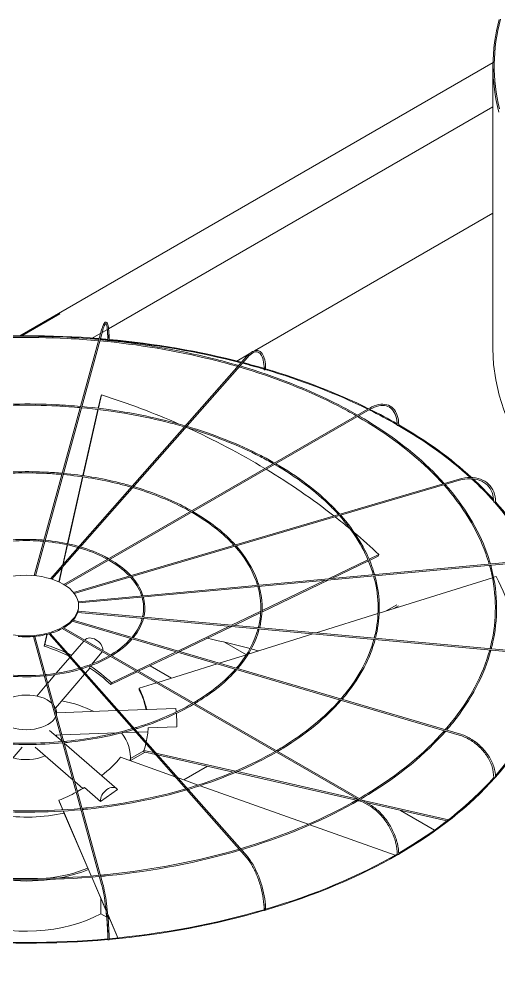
# Model space of a CAD drawing. Header units: millimetres. Extents: x -312439 to 477422, y -331570 to 212570.
# Drawn here: x 447882 to 448838, y 107822 to 109748 of the extents above; entities that cross this region are included whole.
import ezdxf

# ---------------------------------------------------------------- set-up
doc = ezdxf.new("R2010")
doc.units = ezdxf.units.MM

msp = doc.modelspace()

# ---------------------------------------------------------------- linework, layer by layer
at = {"color": 3, "linetype": 'Continuous', "lineweight": 0, "extrusion": (-1.11022e-16, 0.816497, 0.57735)}
for p, q in [((448826.417, 109661.687), (447883.596, 109117.349)), ((448826.337, 109091.308), (448826.337, 109654.196)), ((448060.316, 109131.378), (448826.337, 109573.641)), ((448826.337, 109361.641), (448351.091, 109087.257)), ((447961.367, 109162.25), (447963.099, 109161.25)), ((447963.099, 109161.25), (447887.097, 109117.371)), ((447954.084, 109156.046), (447952.352, 109157.046)), ((448046.503, 109129.219), (447912.035, 108639.05)), ((447914.51, 108638.813), (448048.865, 109128.571)), ((448047.625, 109124.052), (448057.832, 109129.944)), ((448027.848, 109112.633), (448044.607, 109122.309)), ((447944.346, 108632.948), (448335.024, 109075.63)), ((447946.911, 108632.152), (448336.86, 109074.009)), ((448340.659, 109081.235), (448315.839, 109066.905)), ((448039.619, 108972.721), (448044.848, 108995.805)), ((448046.178, 108999.236), (448040.157, 108972.656)), ((448044.848, 108995.805), (448046.178, 108999.236)), ((447971.345, 108621.307), (448580.537, 108973.024)), ((447973.71, 108619.844), (448581.761, 108970.902)), ((448009.189, 108838.376), (448039.075, 108970.319)), ((448039.613, 108970.254), (448009.725, 108838.299)), ((447978.496, 108702.869), (448008.646, 108835.979)), ((448009.182, 108835.902), (447979.023, 108702.755)), ((448758.957, 108831.568), (447990.387, 108605.474)), ((447992.022, 108603.402), (448759.648, 108829.218)), ((447968.981, 108660.862), (447977.955, 108700.48)), ((447978.482, 108700.366), (447969.725, 108661.706)), ((448579.479, 108671.724), (448599.086, 108681.134)), ((448597.756, 108677.702), (448599.086, 108681.134)), ((448852.852, 108665.186), (447999.764, 108587.177)), ((448000.221, 108584.759), (448853.075, 108662.747)), ((448498.306, 108632.766), (448577.269, 108670.663)), ((448578.245, 108668.338), (448505.496, 108633.423)), ((448597.756, 108677.702), (448580.456, 108669.399)), ((447961.225, 108626.62), (447967.853, 108655.882)), ((447968.597, 108656.726), (447961.726, 108626.388)), ((448499.164, 108630.384), (448366.006, 108566.477)), ((448366.124, 108569.327), (448491.974, 108629.727)), ((448825.192, 108635.014), (448599.665, 108564.363)), ((448832.635, 108637.346), (448827.543, 108635.751)), ((447998.694, 108565.864), (448852.852, 108487.757)), ((448853.075, 108490.196), (447999.417, 108568.257)), ((448000.63, 108577.424), (448000.63, 108579.424)), ((448305.565, 108540.262), (448363.629, 108568.129)), ((448363.486, 108565.267), (448310.453, 108539.815)), ((448634.696, 108580.977), (448613.337, 108568.646)), ((448628.484, 108573.391), (448638.16, 108578.977)), ((448758.957, 108321.375), (447987.629, 108548.28)), ((447989.467, 108550.293), (448759.648, 108323.725)), ((448597.178, 108563.584), (448473.664, 108524.89)), ((448580.537, 108179.919), (447967.947, 108533.598)), ((447970.424, 108534.997), (448581.761, 108182.041)), ((448198.401, 108488.83), (448301.26, 108538.196)), ((448306.149, 108537.749), (448202.009, 108487.768)), ((448046.503, 108023.724), (447910.988, 108517.708)), ((447913.467, 108517.931), (448048.865, 108024.372)), ((447932.152, 108498.264), (447937.535, 108522.032)), ((447938.122, 108522.179), (447933.482, 108501.695)), ((447941.602, 108523.105), (448335.024, 108077.313)), ((447944.205, 108523.857), (448336.86, 108078.934)), ((448011.043, 108508.716), (447984.697, 108477.975)), ((448467.586, 108522.986), (448338.604, 108482.58)), ((447932.152, 108498.264), (447933.482, 108501.695)), ((448334.844, 108481.402), (448291.554, 108506.396)), ((447983.087, 108476.097), (447955.883, 108444.355)), ((448047.836, 108487.474), (448026.711, 108462.826)), ((448117.575, 108450.039), (448195.102, 108487.247)), ((448198.711, 108486.185), (448120.217, 108448.513)), ((448334.999, 108481.451), (448280.995, 108464.533)), ((448023.177, 108454.928), (448014.239, 108444.5)), ((448185.825, 108434.719), (448142.996, 108459.446)), ((448276.792, 108463.216), (448158.783, 108426.247)), ((447953.451, 108441.518), (447939.042, 108424.705)), ((448012.63, 108442.622), (447954.662, 108374.986)), ((448117.542, 108447.229), (448064.829, 108421.931)), ((448066.16, 108425.363), (448114.9, 108448.755)), ((447937.118, 108422.46), (447917.061, 108399.057)), ((448064.829, 108421.931), (448066.16, 108425.363)), ((448121.169, 108411.537), (448121.264, 108414.494)), ((448155.607, 108425.253), (448121.264, 108414.494)), ((448194.106, 108374.327), (448079.904, 108370.095)), ((448076.74, 108369.977), (447956.466, 108365.52)), ((447956.466, 108366.563), (447956.466, 108361.189)), ((448139.107, 108335.9), (448196.336, 108338.021)), ((447968.369, 108308.212), (447942.826, 108330.346)), ((447964.791, 108321.583), (447955.785, 108321.249)), ((447956.466, 108321.274), (447956.466, 108318.526)), ((448075.92, 108325.702), (447967.306, 108321.676)), ((448114.551, 108327.133), (448087.824, 108326.143)), ((448138.63, 108328.026), (448117.715, 108327.251)), ((447823.284, 108221.694), (447888.126, 108297.351)), ((447989.544, 108231.355), (447913.87, 108296.932)), ((448076.813, 108214.236), (447971.82, 108305.221)), ((448193.059, 108238.175), (448084.353, 108277.002)), ((448130.723, 108290.009), (448103.744, 108274.432)), ((448103.744, 108270.432), (448132.949, 108287.294)), ((448103.744, 108270.076), (448103.744, 108277.326)), ((448130.653, 108287.817), (448130.748, 108290.774)), ((448153.932, 108282.511), (448130.653, 108287.817)), ((448130.748, 108290.774), (448150.641, 108286.239)), ((448154.731, 108285.307), (448312.9, 108249.252)), ((448308.322, 108247.317), (448158.021, 108281.578)), ((448257.126, 108258.987), (448210.369, 108231.992)), ((448553.981, 108191.318), (448312.415, 108246.384)), ((448316.958, 108248.326), (448556.714, 108193.673)), ((448008.931, 108214.554), (447992.876, 108228.467)), ((448239.081, 108221.738), (448197.829, 108236.471)), ((448458.09, 108143.514), (448242.855, 108220.389)), ((448012.206, 108216.51), (448044.002, 108188.956)), ((448044.002, 108188.956), (448078.197, 108212.776)), ((447961.159, 108191.186), (447969.279, 108172.27)), ((447962.394, 108187.849), (447961.159, 108191.186)), ((447969.087, 108172.259), (447962.394, 108187.849)), ((448565.239, 108188.752), (448557.505, 108190.515)), ((448564.81, 108191.828), (448737.527, 108152.456)), ((448734.561, 108150.154), (448573.334, 108186.906)), ((448025.692, 108040.403), (447970.113, 108169.867)), ((447970.306, 108169.879), (448025.882, 108040.418)), ((448710.124, 108132.014), (448642.264, 108171.193)), ((448631.147, 108081.702), (448461.461, 108142.309)), ((448055.388, 107971.23), (448026.711, 108038.028)), ((448026.902, 108038.043), (448055.32, 107971.846)), ((448044.787, 107995.924), (448044.787, 107965.248)), ((448056.642, 107958.404), (448044.787, 107965.248)), ((448058.638, 107964.118), (448078.851, 107917.034)), ((448078.662, 107917.015), (448058.695, 107963.525)), ((448062.295, 107955.14), (448059.304, 107956.867))]:
    msp.add_line(p, q, dxfattribs=at)
at = {"color": 3, "linetype": 'Continuous', "lineweight": 0}
for centre, major_axis, ratio, start_param, end_param in [((449875.105, 109654.196), (-1048.768, 0), 0.57735027, 6.12772105, 6.43448057), ((449875.105, 109654.196), (-1046.319, 0), 0.57735027, 6.1272654, 6.42392093), ((447896.571, 108511.889), (-1048.768, 0), 0.57735027, 4.57359934, 4.85199434), ((447896.571, 108511.889), (-1046.319, 0), 0.57735027, 4.57364216, 4.63432464), ((447896.571, 108511.889), (-1046.319, 0), 0.57735027, 4.55682048, 4.57124415), ((447896.571, 108511.889), (-1048.768, 0), 0.57735027, 4.55718579, 4.57120693), ((448059.914, 109108.643), (1.225, -0.004), 0.56474576, 3.14159265, 4.55699194), ((448059.914, 109108.643), (1.225, -0.004), 0.56474576, 4.55699194, 6.12778827), ((447896.571, 108511.889), (-1046.319, 0), 0.57735027, 4.2914666, 4.55448885), ((448060.105, 109109.341), (1.225, 0), 0.57735027, 5.71748689, 6.28318531), ((447896.571, 108511.889), (-1048.768, 0), 0.57735027, 4.29134899, 4.55463788), ((449875.105, 109091.308), (-1048.768, 0), 0.57735027, 0, 3.14159265), ((447896.571, 108511.889), (-1046.319, 0), 0.57735027, 4.24262693, 4.28868124), ((447896.571, 108511.889), (-1048.768, 0), 0.57735027, 4.24381435, 4.28857014), ((448371.434, 109050.204), (1.225, -0.01), 0.56597275, 3.14159265, 4.24604342), ((448371.434, 109050.204), (1.225, -0.01), 0.56597275, 4.24604342, 5.81683974), ((447896.571, 108511.889), (-1046.319, 0), 0.57735027, 4.00461262, 4.24016109), ((448371.991, 109050.834), (1.225, 0), 0.57735027, 5.29033196, 6.28318531), ((447896.571, 108511.889), (-1048.768, 0), 0.57735027, 4.00443097, 4.24060103), ((447897.901, 108344.609), (-942.562, 365.4), 0.65992862, 4.64663537, 4.80984928), ((447896.571, 108511.889), (-1046.319, 0), 0.57735027, 3.92863661, 4.00129229), ((447896.571, 108511.889), (-1048.768, 0), 0.57735027, 3.93098858, 4.00111844), ((447897.901, 108344.609), (-942.562, 365.4), 0.65992862, 4.45394149, 4.62923067), ((448636.43, 108939.047), (1.225, -0.016), 0.56830663, 3.14159265, 3.93464288), ((448636.43, 108939.047), (1.225, -0.016), 0.56830663, 3.93464288, 5.50543921), ((447896.571, 108511.889), (-1046.319, 0), 0.57735027, 3.70570419, 3.9258203), ((448637.296, 108939.547), (-1.225, 0), 0.57735027, 1.83263032, 3.14159265), ((447896.571, 108511.889), (-1048.768, 0), 0.57735027, 3.70411228, 3.92650775), ((447897.901, 108344.609), (-942.562, 365.4), 0.65992862, 4.28319099, 4.45112181), ((447896.571, 108511.889), (-1046.319, 0), 0.57735027, 3.61515195, 3.70067928), ((447896.571, 108511.889), (-1048.768, 0), 0.57735027, 3.61992048, 3.69877001), ((448828.96, 108786.051), (-1.225, 0.021), 0.57151893, 0, 0.48093441), ((448828.96, 108786.051), (-1.225, 0.021), 0.57151893, 0.48093441, 2.05173073), ((447896.571, 108511.889), (-1046.319, 0), 0.57735027, 3.3609423, 3.61148113), ((448830.051, 108786.372), (-1.225, 0), 0.57735027, 1.51847105, 3.14159265), ((447896.571, 108511.889), (-1048.768, 0), 0.57735027, 3.35086888, 3.61231471), ((447897.901, 108344.609), (-942.562, 365.4), 0.65992862, 4.23904287, 4.2800546), ((447897.901, 108344.609), (-942.562, 365.4), 0.65992862, 4.15803474, 4.22871948), ((447896.666, 108344.134), (1010.388, -32.497), 0.79709982, 0.20844184, 0.41264052), ((447896.138, 108577.424), (-104.492, 0), 0.57735027, 2.67392209, 2.98094469), ((447896.138, 108577.424), (-104.492, 0), 0.57735027, 2.98808135, 3.14159265), ((447896.138, 108577.424), (-104.492, 0), 0.57735027, 2.35976282, 2.66678542), ((447896.138, 108577.424), (-104.492, 0), 0.57735027, 2.04560356, 2.35262616), ((447896.138, 108577.424), (-104.492, 0), 0.57735027, 1.41728503, 1.72430763), ((447896.138, 108577.424), (-104.492, 0), 0.57735027, 1.73144429, 2.03846689), ((448029.161, 108495.883), (-16.786, 14.386), 0.73180825, 3.6699438, 6.25547108), ((447896.571, 107947), (1046.319, 0), 0.57735027, 1.13086203, 1.21917829), ((447896.571, 108341.177), (-226.18, 87.683), 0.65992862, 4.59602029, 4.80984928), ((447897.901, 108344.609), (226.18, -87.683), 0.65992862, 1.48816133, 1.66825663), ((447896.571, 107947), (1046.319, 0), 0.57735027, 1.11315293, 1.12829513), ((447897.901, 108344.609), (226.18, -87.683), 0.65992862, 1.43137513, 1.46305029), ((447896.571, 108341.177), (-226.18, 87.683), 0.65992862, 4.15803474, 4.39268064), ((447897.901, 108344.609), (226.18, -87.683), 0.65992862, 1.01644208, 1.25303729), ((447896.571, 108341.177), (242.456, -7.798), 0.79709982, 0.20115917, 0.41264052), ((447896.666, 108344.134), (242.456, -7.798), 0.79709982, 0.18583027, 0.41264052), ((447896.571, 108511.889), (-1046.319, 0), 0.57735027, 2.6752935, 2.98289949), ((447896.571, 108511.889), (-1048.768, 0), 0.57735027, 2.67086857, 2.98332964), ((447896.571, 108366.563), (-59.895, 0), 0.57735027, 3.69756416, 5.76575409), ((447896.571, 108366.563), (-59.895, 0), 0.57735027, 3.02719924, 3.57014533), ((447896.571, 108277.326), (-207.174, 0), 0.57735027, 4.00561733, 4.36390833), ((448194.924, 108352.235), (-0.819, 22.092), 0.05230802, 5.46284956, 6.28318531), ((447896.571, 108366.563), (-59.895, 0), 0.57735027, 0.78539816, 2.89978042), ((448194.924, 108352.235), (-0.819, 22.092), 0.05230802, 4.01155215, 5.31083021), ((447896.666, 108344.134), (242.456, -7.798), 0.79709982, 6.13145768, 6.28093219), ((447896.571, 108277.326), (-207.174, 0), 0.57735027, 3.08204121, 3.55783774), ((447896.666, 108344.134), (242.456, -7.798), 0.79709982, 6.04401129, 6.11604234), ((447896.571, 108306.941), (-59.895, 0), 0.57735027, 1.1079301, 2.23846982), ((447895.335, 108344.514), (-227.492, -84.221), 0.6873805, 2.02158825, 2.2576377), ((448062.335, 108197.529), (14.478, 16.707), 0.67950023, 6.14949631, 8.84418497), ((447896.571, 108511.889), (-1046.319, 0), 0.57735027, 2.35898226, 2.6687056), ((447896.571, 108511.889), (-1048.768, 0), 0.57735027, 2.35667794, 2.66891462), ((448828.96, 108237.226), (-1.225, 0.021), 0.58304212, 0, 1.10944839), ((448830.051, 108236.905), (-1.225, 0), 0.57735027, 0.57599326, 3.14159265), ((447895.335, 108344.514), (-227.492, -84.221), 0.6873805, 1.60582316, 1.76537716), ((447895.335, 108344.514), (-227.492, -84.221), 0.6873805, 1.7758456, 1.84274406), ((447896.571, 108277.326), (-207.174, 0), 0.57735027, 1.30817895, 1.9425337), ((447896.571, 108511.889), (-1046.319, 0), 0.57735027, 2.04376734, 2.35460013), ((448636.43, 108084.231), (-1.225, 0.017), 0.58625442, 0, 0.79329185), ((448637.296, 108083.731), (-1.225, 0), 0.57735027, 0.26183399, 3.14159265), ((447896.571, 108511.889), (-1048.768, 0), 0.57735027, 2.04258502, 2.35459852), ((447896.571, 108152.821), (-207.174, 0), 0.57735027, 1.77816663, 2.202298), ((447896.571, 108152.821), (-212.072, 0), 0.57735027, 1.89063678, 2.19285982), ((447896.571, 108152.821), (-212.072, 0), 0.57735027, 1.3476903, 1.79509044), ((447896.571, 108511.889), (-1046.319, 0), 0.57735027, 1.72891751, 2.04055715), ((447896.571, 108511.889), (-1048.768, 0), 0.57735027, 1.72854634, 2.04038352), ((448371.434, 107973.073), (-1.225, 0.011), 0.58858829, 0, 0.47632773), ((448371.991, 107972.443), (-1.225, 0), 0.57735027, 0, 3.14159265), ((447896.571, 107949), (-1048.768, 0), 0.57735027, 0, 3.14159265), ((447896.571, 108052.821), (-212.072, 0), 0.57735027, 0.98594125, 2.34464399), ((447896.571, 108511.889), (-1048.768, 0), 0.57735027, 1.41453598, 1.72626058), ((447896.571, 108511.889), (-1046.319, 0), 0.57735027, 1.41438895, 1.72636573), ((448059.914, 107914.634), (-1.225, 0.004), 0.58981528, 0, 0.15883691), ((448060.105, 107913.936), (-1.225, 0), 0.57735027, 0, 3.14159265)]:
    msp.add_ellipse(centre, major_axis=major_axis, ratio=ratio, start_param=start_param, end_param=end_param, dxfattribs=at)
msp.add_ellipse((447896.138, 108579.424), major_axis=(-104.492, 0), ratio=0.57735027, dxfattribs=at)
for points, knots in [([(448061.33, 109109.341), (448061.33, 109116.155), (448061.124, 109122.221), (448060.313, 109132.295), (448059.715, 109136.291), (448058.108, 109141.978), (448057.206, 109144.039), (448054.066, 109144.5), (448053.073, 109143.91), (448050.868, 109141.569), (448049.638, 109138.951), (448047.72, 109133.425), (448047.111, 109131.435), (448046.503, 109129.219)], [4.71238898, 4.71238898, 4.71238898, 4.71238898, 5.02654825, 5.02654825, 5.34070751, 5.34070751, 5.65486678, 5.65486678, 5.82360284, 5.82360284, 6.1377621, 6.1377621, 6.28318531, 6.28318531, 6.28318531, 6.28318531]), ([(448048.865, 109128.571), (448050.138, 109133.211), (448051.415, 109136.777), (448053.639, 109141.099), (448054.636, 109141.698), (448054.742, 109141.698), (448055.561, 109141.104), (448056.97, 109136.446), (448057.548, 109133.046), (448058.39, 109124.073), (448058.638, 109118.353), (448058.69, 109110.801), (448058.692, 109109.733), (448058.689, 109108.647)], [0, 0, 0, 0, 0.31526689, 0.31526689, 0.60947257, 0.60947257, 0.92674061, 0.92674061, 1.22083726, 1.22083726, 1.53563039, 1.53563039, 1.5863402, 1.5863402, 1.5863402, 1.5863402]), ([(448059.803, 109133.882), (448059.84, 109133.639), (448059.875, 109133.392), (448060.483, 109129.045), (448060.86, 109123.832), (448061.112, 109114.883), (448061.148, 109111.842), (448061.139, 109108.642)], [7.384497053, 7.384497053, 7.384497053, 7.384497053, 7.403952931, 7.403952931, 7.721220971, 7.721220971, 7.869487909, 7.869487909, 7.869487909, 7.869487909]), ([(448041.148, 109109.7), (448019.903, 109111.622), (447998.544, 109113.121), (447901.843, 109117.965), (447825.778, 109116.452), (447751.127, 109109.7)], [3.771589677, 3.771589677, 3.771589677, 3.771589677, 3.840445898, 3.840445898, 4.082391957, 4.082391957, 4.082391957, 4.082391957]), ([(448040.49, 109107.3), (448019.698, 109109.175), (447998.796, 109110.645), (447902.545, 109115.516), (447826.456, 109114.033), (447751.786, 109107.3)], [3.7720633, 3.7720633, 3.7720633, 3.7720633, 3.839550132, 3.839550132, 4.081918334, 4.081918334, 4.081918334, 4.081918334]), ([(448317.572, 109055.856), (448300.845, 109060.73), (448283.863, 109065.313), (448195.187, 109087.398), (448119.848, 109100.021), (448042.968, 109107.075)], [3.459637643, 3.459637643, 3.459637643, 3.459637643, 3.519736913, 3.519736913, 3.769381517, 3.769381517, 3.769381517, 3.769381517]), ([(448319.363, 109057.885), (448302.101, 109062.931), (448284.569, 109067.668), (448195.471, 109089.826), (448120.314, 109102.416), (448043.626, 109109.474)], [3.458315721, 3.458315721, 3.458315721, 3.458315721, 3.520259366, 3.520259366, 3.768912043, 3.768912043, 3.768912043, 3.768912043]), ([(448373.215, 109050.834), (448373.215, 109057.695), (448372.613, 109063.89), (448370.228, 109074.391), (448368.449, 109078.703), (448363.727, 109085.042), (448360.731, 109087.065), (448354.171, 109088.204), (448350.734, 109087.511), (448343.481, 109083.83), (448339.624, 109080.686), (448335.527, 109076.196), (448335.275, 109075.915), (448335.024, 109075.63)], [4.71238898, 4.71238898, 4.71238898, 4.71238898, 5.02654825, 5.02654825, 5.34070751, 5.34070751, 5.65486678, 5.65486678, 5.94845155, 5.94845155, 6.26261081, 6.26261081, 6.28318531, 6.28318531, 6.28318531, 6.28318531]), ([(448336.86, 109074.009), (448340.516, 109078.152), (448344.148, 109081.214), (448350.88, 109084.902), (448353.942, 109085.528), (448359.307, 109084.588), (448361.695, 109083.012), (448365.803, 109077.418), (448367.469, 109073.399), (448369.678, 109063.388), (448370.237, 109057.426), (448370.213, 109050.599), (448370.211, 109050.407), (448370.21, 109050.214)], [6.28318531, 6.28318531, 6.28318531, 6.28318531, 6.59783007, 6.59783007, 6.91209691, 6.91209691, 7.22936495, 7.22936495, 7.54663299, 7.54663299, 7.86046851, 7.86046851, 7.86952551, 7.86952551, 7.86952551, 7.86952551]), ([(448553.944, 108957.67), (448542.206, 108964.375), (448530.16, 108970.9), (448458.078, 109007.922), (448391.469, 109034.162), (448320.169, 109055.096)], [3.146975566, 3.146975566, 3.146975566, 3.146975566, 3.199958928, 3.199958928, 3.456525414, 3.456525414, 3.456525414, 3.456525414]), ([(448556.399, 108959.088), (448544.22, 108966.07), (448531.709, 108972.859), (448459.311, 109010.037), (448392.956, 109036.21), (448321.958, 109057.123)], [3.145113132, 3.145113132, 3.145113132, 3.145113132, 3.200037836, 3.200037836, 3.455209352, 3.455209352, 3.455209352, 3.455209352]), ([(448372.622, 109054.252), (448372.645, 109053.435), (448372.658, 109052.608), (448372.665, 109051.251), (448372.664, 109050.728), (448372.659, 109050.201)], [7.8059806913, 7.8059806913, 7.8059806913, 7.8059806913, 7.8451401512, 7.8451401512, 7.8694167814, 7.8694167814, 7.8694167814, 7.8694167814]), ([(448004.581, 108976.405), (447988.733, 108977.833), (447972.8, 108978.948), (447900.485, 108982.564), (447843.564, 108981.439), (447787.694, 108976.405)], [3.772165081, 3.772165081, 3.772165081, 3.772165081, 3.840593344, 3.840593344, 4.081816553, 4.081816553, 4.081816553, 4.081816553]), ([(448003.923, 108974.005), (447988.528, 108975.386), (447973.052, 108976.472), (447901.186, 108980.115), (447844.242, 108979.02), (447788.352, 108974.005)], [3.772797592, 3.772797592, 3.772797592, 3.772797592, 3.839399606, 3.839399606, 4.081184042, 4.081184042, 4.081184042, 4.081184042]), ([(448211.454, 108935.611), (448199.196, 108939.171), (448186.757, 108942.523), (448120.561, 108959.013), (448064.059, 108968.484), (448006.401, 108973.78)], [3.460983159, 3.460983159, 3.460983159, 3.460983159, 3.519648571, 3.519648571, 3.769222865, 3.769222865, 3.769222865, 3.769222865]), ([(448213.245, 108937.641), (448200.453, 108941.372), (448187.463, 108944.877), (448120.844, 108961.441), (448064.525, 108970.88), (448007.059, 108976.179)], [3.459218713, 3.459218713, 3.459218713, 3.459218713, 3.520344822, 3.520344822, 3.768597722, 3.768597722, 3.768597722, 3.768597722]), ([(448638.521, 108939.547), (448638.521, 108946.447), (448637.576, 108952.827), (448633.842, 108963.942), (448631.049, 108968.676), (448623.855, 108975.956), (448619.462, 108978.5), (448609.592, 108981.105), (448604.125, 108981.173), (448592.668, 108978.898), (448586.672, 108976.546), (448580.642, 108973.085), (448580.59, 108973.054), (448580.537, 108973.024)], [3.14159265, 3.14159265, 3.14159265, 3.14159265, 3.45575192, 3.45575192, 3.76991118, 3.76991118, 4.08269654, 4.08269654, 4.39544819, 4.39544819, 4.70960746, 4.70960746, 4.71238898, 4.71238898, 4.71238898, 4.71238898]), ([(448581.761, 108970.902), (448587.511, 108974.222), (448593.236, 108976.464), (448604.034, 108978.604), (448609.1, 108978.504), (448618.103, 108976.05), (448622.049, 108973.701), (448628.54, 108966.927), (448631.082, 108962.494), (448634.462, 108951.905), (448635.295, 108945.756), (448635.205, 108939.063)], [1.57079633, 1.57079633, 1.57079633, 1.57079633, 1.88806437, 1.88806437, 2.20533241, 2.20533241, 2.52260045, 2.52260045, 2.83986849, 2.83986849, 3.15713653, 3.15713653, 3.15713653, 3.15713653]), ([(448726.69, 108822.075), (448720.057, 108829.476), (448713.127, 108836.788), (448664.907, 108884.977), (448614.497, 108922.833), (448556.402, 108956.261)], [2.833719703, 2.833719703, 2.833719703, 2.833719703, 2.880073873, 2.880073873, 3.143270218, 3.143270218, 3.143270218, 3.143270218]), ([(448729.291, 108822.841), (448722.414, 108830.548), (448715.216, 108838.16), (448666.81, 108886.552), (448616.625, 108924.31), (448558.853, 108957.676)], [2.831913395, 2.831913395, 2.831913395, 2.831913395, 2.879924499, 2.879924499, 3.141418031, 3.141418031, 3.141418031, 3.141418031]), ([(448388.669, 108862.249), (448380.163, 108867.089), (448371.442, 108871.804), (448317.649, 108899.434), (448267.614, 108919.139), (448214.052, 108934.853)], [3.148849473, 3.148849473, 3.148849473, 3.148849473, 3.199944541, 3.199944541, 3.456834427, 3.456834427, 3.456834427, 3.456834427]), ([(448391.126, 108863.667), (448382.178, 108868.785), (448372.992, 108873.763), (448318.881, 108901.549), (448269.101, 108921.186), (448215.841, 108936.88)], [3.146361804, 3.146361804, 3.146361804, 3.146361804, 3.200049713, 3.200049713, 3.455080387, 3.455080387, 3.455080387, 3.455080387]), ([(448518.447, 108760.816), (448513.687, 108766.098), (448508.724, 108771.321), (448472.746, 108807.273), (448434.834, 108835.726), (448391.13, 108860.841)], [2.83591825, 2.83591825, 2.83591825, 2.83591825, 2.880098074, 2.880098074, 3.143909361, 3.143909361, 3.143909361, 3.143909361]), ([(448521.052, 108761.582), (448516.045, 108767.171), (448510.814, 108772.693), (448474.649, 108808.849), (448436.962, 108837.203), (448393.581, 108862.256)], [2.833499431, 2.833499431, 2.833499431, 2.833499431, 2.879899034, 2.879899034, 3.141439875, 3.141439875, 3.141439875, 3.141439875]), ([(447968.027, 108843.154), (447957.571, 108844.09), (447947.06, 108844.821), (447899.123, 108847.21), (447861.342, 108846.472), (447824.249, 108843.154)], [3.773286698, 3.773286698, 3.773286698, 3.773286698, 3.840886477, 3.840886477, 4.080694936, 4.080694936, 4.080694936, 4.080694936]), ([(447967.368, 108840.754), (447957.365, 108841.643), (447947.313, 108842.345), (447899.824, 108844.761), (447862.02, 108844.053), (447824.907, 108840.754)], [3.774238416, 3.774238416, 3.774238416, 3.774238416, 3.839097695, 3.839097695, 4.079743218, 4.079743218, 4.079743218, 4.079743218]), ([(448105.366, 108815.402), (448097.569, 108817.651), (448089.663, 108819.775), (448045.938, 108830.673), (448008.279, 108836.992), (447969.847, 108840.53)], [3.463595352, 3.463595352, 3.463595352, 3.463595352, 3.51947091, 3.51947091, 3.768879274, 3.768879274, 3.768879274, 3.768879274]), ([(448107.159, 108817.433), (448098.826, 108819.853), (448090.369, 108822.129), (448046.222, 108833.101), (448008.745, 108839.387), (447970.505, 108842.929)], [3.46094335, 3.46094335, 3.46094335, 3.46094335, 3.520514255, 3.520514255, 3.7679441, 3.7679441, 3.7679441, 3.7679441]), ([(448831.276, 108786.372), (448831.276, 108793.302), (448830.078, 108799.9), (448825.377, 108811.778), (448821.872, 108817.052), (448812.91, 108825.719), (448807.456, 108829.11), (448795.172, 108833.674), (448788.346, 108834.85), (448773.993, 108834.901), (448766.469, 108833.778), (448758.957, 108831.568)], [4.71238898, 4.71238898, 4.71238898, 4.71238898, 5.02654825, 5.02654825, 5.34070751, 5.34070751, 5.65486678, 5.65486678, 5.96902604, 5.96902604, 6.28318531, 6.28318531, 6.28318531, 6.28318531]), ([(448225.891, 108768.269), (448220.162, 108771.53), (448214.288, 108774.706), (448178.462, 108793.102), (448145.267, 108806.201), (448109.755, 108816.673)], [3.148732281, 3.148732281, 3.148732281, 3.148732281, 3.200072384, 3.200072384, 3.454746323, 3.454746323, 3.454746323, 3.454746323]), ([(448818.684, 108662.062), (448816.663, 108669.143), (448814.395, 108676.202), (448794.931, 108730.7), (448766.804, 108776.863), (448728.493, 108820.053)], [2.519571261, 2.519571261, 2.519571261, 2.519571261, 2.559550642, 2.559550642, 2.829500903, 2.829500903, 2.829500903, 2.829500903]), ([(448821.167, 108662.289), (448819.053, 108669.731), (448816.67, 108677.147), (448797.045, 108731.848), (448769.063, 108777.816), (448731.089, 108820.816)], [2.518738954, 2.518738954, 2.518738954, 2.518738954, 2.560443172, 2.560443172, 2.827714195, 2.827714195, 2.827714195, 2.827714195]), ([(448759.648, 108829.218), (448766.911, 108831.354), (448774.16, 108832.421), (448787.896, 108832.329), (448794.381, 108831.17), (448805.949, 108826.77), (448811.032, 108823.532), (448819.329, 108815.299), (448822.545, 108810.305), (448826.806, 108799.014), (448827.848, 108792.717), (448827.736, 108786.072)], [6.28318531, 6.28318531, 6.28318531, 6.28318531, 6.60045335, 6.60045335, 6.91772139, 6.91772139, 7.23498943, 7.23498943, 7.55225747, 7.55225747, 7.86952551, 7.86952551, 7.86952551, 7.86952551]), ([(448223.431, 108766.848), (448218.146, 108769.834), (448212.738, 108772.747), (448177.229, 108790.987), (448143.779, 108804.153), (448107.966, 108814.646)], [3.152476318, 3.152476318, 3.152476318, 3.152476318, 3.199914714, 3.199914714, 3.457374967, 3.457374967, 3.457374967, 3.457374967]), ([(448310.232, 108699.564), (448307.338, 108702.742), (448304.333, 108705.888), (448280.595, 108729.607), (448255.194, 108748.647), (448225.898, 108765.444)], [2.840166791, 2.840166791, 2.840166791, 2.840166791, 2.880145835, 2.880145835, 3.145067211, 3.145067211, 3.145067211, 3.145067211]), ([(448312.842, 108700.332), (448309.698, 108703.816), (448306.424, 108707.26), (448282.498, 108731.182), (448257.322, 108750.124), (448228.349, 108766.86)], [2.836508955, 2.836508955, 2.836508955, 2.836508955, 2.879847671, 2.879847671, 3.141363941, 3.141363941, 3.141363941, 3.141363941]), ([(448587.869, 108640.956), (448586.424, 108645.947), (448584.817, 108650.923), (448570.305, 108691.584), (448549.127, 108726.311), (448520.256, 108758.795)], [2.521788299, 2.521788299, 2.521788299, 2.521788299, 2.55939978, 2.55939978, 2.830291828, 2.830291828, 2.830291828, 2.830291828]), ([(448590.353, 108641.183), (448588.815, 108646.534), (448587.091, 108651.867), (448572.42, 108692.731), (448551.386, 108727.264), (448522.852, 108759.558)], [2.520659116, 2.520659116, 2.520659116, 2.520659116, 2.560589234, 2.560589234, 2.827907762, 2.827907762, 2.827907762, 2.827907762]), ([(447931.472, 108709.902), (447926.409, 108710.345), (447921.321, 108710.693), (447897.762, 108711.855), (447879.12, 108711.505), (447860.804, 108709.902)], [3.776630452, 3.776630452, 3.776630452, 3.776630452, 3.841752063, 3.841752063, 4.077351182, 4.077351182, 4.077351182, 4.077351182]), ([(447930.813, 108707.501), (447926.204, 108707.899), (447921.574, 108708.218), (447898.464, 108709.406), (447879.799, 108709.084), (447861.462, 108707.501)], [3.778551419, 3.778551419, 3.778551419, 3.778551419, 3.838185012, 3.838185012, 4.075430215, 4.075430215, 4.075430215, 4.075430215]), ([(447999.274, 108695.188), (447995.942, 108696.13), (447992.571, 108697.027), (447971.317, 108702.332), (447952.499, 108705.499), (447933.292, 108707.279)], [3.471418325, 3.471418325, 3.471418325, 3.471418325, 3.518930063, 3.518930063, 3.767850767, 3.767850767, 3.767850767, 3.767850767]), ([(448001.071, 108697.223), (447997.2, 108698.333), (447993.276, 108699.381), (447971.601, 108704.761), (447952.965, 108707.895), (447933.95, 108709.678)], [3.466082688, 3.466082688, 3.466082688, 3.466082688, 3.521010964, 3.521010964, 3.765995554, 3.765995554, 3.765995554, 3.765995554]), ([(448058.179, 108671.441), (448056.126, 108672.576), (448054.036, 108673.69), (448036.81, 108682.539), (448019.945, 108689.167), (448001.88, 108694.439)], [3.163350536, 3.163350536, 3.163350536, 3.163350536, 3.199816759, 3.199816759, 3.458993739, 3.458993739, 3.458993739, 3.458993739]), ([(448060.651, 108672.868), (448058.145, 108674.274), (448055.585, 108675.648), (448038.043, 108684.655), (448021.433, 108691.215), (448003.67, 108696.467)], [3.15578841, 3.15578841, 3.15578841, 3.15578841, 3.200131949, 3.200131949, 3.453750875, 3.453750875, 3.453750875, 3.453750875]), ([(448357.06, 108619.85), (448356.194, 108622.766), (448355.244, 108625.675), (448345.685, 108652.5), (448331.466, 108675.778), (448312.051, 108697.546)], [2.526062853, 2.526062853, 2.526062853, 2.526062853, 2.559096419, 2.559096419, 2.831723129, 2.831723129, 2.831723129, 2.831723129]), ([(448359.547, 108620.077), (448358.584, 108623.353), (448357.518, 108626.619), (448347.799, 108653.648), (448333.725, 108676.731), (448314.648, 108698.31)], [2.5243135, 2.5243135, 2.5243135, 2.5243135, 2.560878912, 2.560878912, 2.828143092, 2.828143092, 2.828143092, 2.828143092]), ([(448101.994, 108638.306), (448100.981, 108639.384), (448099.943, 108640.455), (448088.445, 108651.939), (448075.555, 108661.568), (448060.664, 108670.047)], [2.852936139, 2.852936139, 2.852936139, 2.852936139, 2.880283876, 2.880283876, 3.148538696, 3.148538696, 3.148538696, 3.148538696]), ([(448104.621, 108639.078), (448103.348, 108640.459), (448102.034, 108641.826), (448090.348, 108653.515), (448077.683, 108663.046), (448063.118, 108671.463)], [2.84544614, 2.84544614, 2.84544614, 2.84544614, 2.879690294, 2.879690294, 3.141137935, 3.141137935, 3.141137935, 3.141137935]), ([(448820.411, 108493.183), (448822.017, 108499.253), (448823.443, 108505.339), (448834.744, 108560.677), (448832.947, 108610.702), (448819.359, 108659.664)], [2.204619764, 2.204619764, 2.204619764, 2.204619764, 2.238829514, 2.238829514, 2.515060108, 2.515060108, 2.515060108, 2.515060108]), ([(448822.884, 108492.957), (448824.569, 108499.356), (448826.056, 108505.774), (448837.161, 108561.268), (448835.302, 108611.123), (448821.838, 108659.891)], [2.205366155, 2.205366155, 2.205366155, 2.205366155, 2.241163262, 2.241163262, 2.514260549, 2.514260549, 2.514260549, 2.514260549]), ([(448126.226, 108598.741), (448125.956, 108599.584), (448125.672, 108600.426), (448121.066, 108613.415), (448113.805, 108625.243), (448103.842, 108636.296)], [2.538956365, 2.538956365, 2.538956365, 2.538956365, 2.558172992, 2.558172992, 2.836025224, 2.836025224, 2.836025224, 2.836025224]), ([(448128.723, 108598.97), (448128.347, 108600.171), (448127.943, 108601.37), (448123.179, 108614.563), (448116.064, 108626.198), (448106.444, 108637.061)], [2.535128932, 2.535128932, 2.535128932, 2.535128932, 2.561728893, 2.561728893, 2.828841782, 2.828841782, 2.828841782, 2.828841782]), ([(448589.622, 108514.287), (448590.729, 108518.526), (448591.718, 108522.775), (448600.182, 108564.081), (448598.82, 108601.719), (448588.55, 108638.558)], [2.206572109, 2.206572109, 2.206572109, 2.206572109, 2.238438586, 2.238438586, 2.515769314, 2.515769314, 2.515769314, 2.515769314]), ([(448592.094, 108514.061), (448593.279, 108518.629), (448594.329, 108523.21), (448602.599, 108564.672), (448601.175, 108602.141), (448591.03, 108638.785)], [2.20754654, 2.20754654, 2.20754654, 2.20754654, 2.241548585, 2.241548585, 2.514698228, 2.514698228, 2.514698228, 2.514698228]), ([(448358.816, 108535.392), (448359.432, 108537.815), (448359.991, 108540.242), (448365.617, 108567.515), (448364.694, 108592.752), (448357.753, 108617.453)], [2.210316481, 2.210316481, 2.210316481, 2.210316481, 2.237655596, 2.237655596, 2.51702204, 2.51702204, 2.51702204, 2.51702204]), ([(448361.285, 108535.167), (448361.979, 108537.919), (448362.6, 108540.677), (448368.033, 108568.106), (448367.048, 108593.174), (448360.233, 108617.68)], [2.211718384, 2.211718384, 2.211718384, 2.211718384, 2.242315601, 2.242315601, 2.515402874, 2.515402874, 2.515402874, 2.515402874]), ([(448127.991, 108556.5), (448128.132, 108557.104), (448128.267, 108557.71), (448131.053, 108570.95), (448130.568, 108583.785), (448126.954, 108596.348)], [2.221614787, 2.221614787, 2.221614787, 2.221614787, 2.235297735, 2.235297735, 2.520800805, 2.520800805, 2.520800805, 2.520800805]), ([(448130.453, 108556.275), (448130.668, 108557.209), (448130.867, 108558.145), (448133.467, 108571.542), (448132.921, 108584.208), (448129.436, 108596.575)], [2.224061215, 2.224061215, 2.224061215, 2.224061215, 2.244587809, 2.244587809, 2.517487833, 2.517487833, 2.517487833, 2.517487833]), ([(448106.665, 108515.816), (448107.074, 108516.302), (448107.478, 108516.789), (448117.419, 108528.954), (448124.002, 108541.396), (448127.388, 108554.095)], [1.903307061, 1.903307061, 1.903307061, 1.903307061, 1.915350543, 1.915350543, 2.203452943, 2.203452943, 2.203452943, 2.203452943]), ([(448109.227, 108515.063), (448109.727, 108515.666), (448110.219, 108516.271), (448120.036, 108528.579), (448126.517, 108541.073), (448129.862, 108553.869)], [1.909987851, 1.909987851, 1.909987851, 1.909987851, 1.924618049, 1.924618049, 2.206425781, 2.206425781, 2.206425781, 2.206425781]), ([(448314.886, 108454.563), (448316.52, 108456.456), (448318.114, 108458.361), (448338.396, 108483.329), (448351.396, 108507.892), (448358.185, 108532.99)], [1.894116328, 1.894116328, 1.894116328, 1.894116328, 1.917671716, 1.917671716, 2.201274894, 2.201274894, 2.201274894, 2.201274894]), ([(448317.464, 108453.805), (448319.185, 108455.816), (448320.862, 108457.841), (448341.016, 108482.955), (448353.915, 108507.57), (448360.661, 108532.764)], [1.897570624, 1.897570624, 1.897570624, 1.897570624, 1.922320382, 1.922320382, 2.202808492, 2.202808492, 2.202808492, 2.202808492]), ([(448064.173, 108480.87), (448064.775, 108481.228), (448065.374, 108481.588), (448081.548, 108491.414), (448094.709, 108502.179), (448104.91, 108513.779)], [1.585149833, 1.585149833, 1.585149833, 1.585149833, 1.596233634, 1.596233634, 1.886390456, 1.886390456, 1.886390456, 1.886390456]), ([(448066.601, 108479.469), (448067.225, 108479.844), (448067.844, 108480.222), (448084.068, 108490.228), (448097.264, 108501.178), (448107.497, 108513.018)], [1.592315094, 1.592315094, 1.592315094, 1.592315094, 1.603748231, 1.603748231, 1.893388943, 1.893388943, 1.893388943, 1.893388943]), ([(448523.097, 108393.313), (448525.964, 108396.612), (448528.753, 108399.933), (448559.374, 108437.706), (448578.791, 108474.39), (448588.982, 108511.886)], [1.891059564, 1.891059564, 1.891059564, 1.891059564, 1.918447026, 1.918447026, 2.200552897, 2.200552897, 2.200552897, 2.200552897]), ([(448525.679, 108392.553), (448528.633, 108395.971), (448531.503, 108399.413), (448561.995, 108437.332), (448581.311, 108474.067), (448591.458, 108511.659)], [1.893387733, 1.893387733, 1.893387733, 1.893387733, 1.921549455, 1.921549455, 2.201585872, 2.201585872, 2.201585872, 2.201585872]), ([(448731.272, 108332.073), (448735.387, 108336.789), (448739.383, 108341.539), (448780.341, 108392.115), (448806.171, 108440.904), (448819.766, 108490.782)], [1.889456602, 1.889456602, 1.889456602, 1.889456602, 1.918834976, 1.918834976, 2.200108517, 2.200108517, 2.200108517, 2.200108517]), ([(448733.858, 108331.312), (448738.058, 108336.147), (448742.134, 108341.018), (448782.963, 108391.741), (448808.691, 108440.582), (448822.243, 108490.555)], [1.891212574, 1.891212574, 1.891212574, 1.891212574, 1.921163042, 1.921163042, 2.200887841, 2.200887841, 2.200887841, 2.200887841]), ([(448004.725, 108455.281), (448005.415, 108455.489), (448006.104, 108455.7), (448026.983, 108462.154), (448045.564, 108470.115), (448061.741, 108479.446)], [1.267045676, 1.267045676, 1.267045676, 1.267045676, 1.27702015, 1.27702015, 1.570336557, 1.570336557, 1.570336557, 1.570336557]), ([(448006.506, 108453.262), (448007.256, 108453.491), (448008.003, 108453.722), (448029.127, 108460.347), (448047.873, 108468.485), (448064.186, 108478.034)], [1.272186296, 1.272186296, 1.272186296, 1.272186296, 1.282962347, 1.282962347, 1.577666055, 1.577666055, 1.577666055, 1.577666055]), ([(447934.38, 108441.699), (447935.031, 108441.761), (447935.681, 108441.825), (447959.193, 108444.187), (447981.453, 108448.457), (448002.137, 108454.512)], [0.949238609, 0.949238609, 0.949238609, 0.949238609, 0.957681574, 0.957681574, 1.254620941, 1.254620941, 1.254620941, 1.254620941]), ([(447935.038, 108439.301), (447935.909, 108439.386), (447936.78, 108439.472), (447960.682, 108441.94), (447983.098, 108446.309), (448003.925, 108452.485)], [0.951064936, 0.951064936, 0.951064936, 0.951064936, 0.962301991, 0.962301991, 1.259854639, 1.259854639, 1.259854639, 1.259854639]), ([(448023.465, 108458.977), (448023.448, 108458.824), (448023.429, 108458.671), (448023.248, 108457.369), (448022.966, 108456.291), (448022.589, 108455.318)], [25.28971129, 25.28971129, 25.28971129, 25.28971129, 25.51327082, 25.51327082, 27.21415767, 27.21415767, 27.21415767, 27.21415767]), ([(448229.414, 108385.469), (448231.617, 108386.759), (448233.797, 108388.062), (448266.763, 108408.164), (448292.836, 108429.512), (448313.115, 108452.531)], [1.577975631, 1.577975631, 1.577975631, 1.577975631, 1.598113062, 1.598113062, 1.885671956, 1.885671956, 1.885671956, 1.885671956]), ([(448231.852, 108384.061), (448234.073, 108385.371), (448236.271, 108386.695), (448269.285, 108406.978), (448295.394, 108428.511), (448315.705, 108451.769)], [1.581619842, 1.581619842, 1.581619842, 1.581619842, 1.601882376, 1.601882376, 1.889205457, 1.889205457, 1.889205457, 1.889205457]), ([(447859.714, 108439.07), (447860.591, 108438.991), (447861.468, 108438.915), (447885.597, 108436.898), (447909.349, 108436.976), (447932.561, 108439.07)], [0.630366287, 0.630366287, 0.630366287, 0.630366287, 0.641648359, 0.641648359, 0.94043004, 0.94043004, 0.94043004, 0.94043004]), ([(447860.373, 108441.47), (447860.842, 108441.429), (447861.312, 108441.388), (447884.99, 108439.363), (447908.717, 108439.404), (447931.903, 108441.47)], [0.632258371, 0.632258371, 0.632258371, 0.632258371, 0.638337859, 0.638337859, 0.938537956, 0.938537956, 0.938537956, 0.938537956]), ([(448110.813, 108335.071), (448113.122, 108335.759), (448115.422, 108336.458), (448157.839, 108349.619), (448194.78, 108365.472), (448226.973, 108384.05)], [1.261848076, 1.261848076, 1.261848076, 1.261848076, 1.278507505, 1.278507505, 1.570566343, 1.570566343, 1.570566343, 1.570566343]), ([(448112.598, 108333.048), (448114.966, 108333.758), (448117.323, 108334.479), (448159.984, 108347.81), (448197.09, 108363.841), (448229.42, 108382.637)], [1.264451017, 1.264451017, 1.264451017, 1.264451017, 1.281488092, 1.281488092, 1.574251683, 1.574251683, 1.574251683, 1.574251683]), ([(448394.648, 108290.07), (448398.457, 108292.291), (448402.222, 108294.537), (448451.979, 108324.916), (448490.964, 108356.846), (448521.319, 108391.282)], [1.575583148, 1.575583148, 1.575583148, 1.575583148, 1.598741205, 1.598741205, 1.885432931, 1.885432931, 1.885432931, 1.885432931]), ([(448397.09, 108288.66), (448400.916, 108290.901), (448404.697, 108293.168), (448454.501, 108323.73), (448493.523, 108355.844), (448523.91, 108390.52)], [1.578026357, 1.578026357, 1.578026357, 1.578026357, 1.601256762, 1.601256762, 1.887796271, 1.887796271, 1.887796271, 1.887796271]), ([(447970.935, 108308.447), (447972.933, 108308.634), (447974.93, 108308.828), (448022.54, 108313.644), (448066.952, 108322.194), (448108.222, 108334.305)], [0.945863763, 0.945863763, 0.945863763, 0.945863763, 0.95883914, 0.95883914, 1.255627672, 1.255627672, 1.255627672, 1.255627672]), ([(447971.593, 108306.049), (447973.812, 108306.257), (447976.029, 108306.475), (448024.029, 108311.397), (448068.597, 108320.046), (448110.011, 108332.278)], [0.946791669, 0.946791669, 0.946791669, 0.946791669, 0.961156725, 0.961156725, 1.25825401, 1.25825401, 1.25825401, 1.25825401]), ([(448559.842, 108194.696), (448565.272, 108197.853), (448570.634, 108201.049), (448637.178, 108241.703), (448689.064, 108284.203), (448729.491, 108330.043)], [1.574326589, 1.574326589, 1.574326589, 1.574326589, 1.599055591, 1.599055591, 1.885237716, 1.885237716, 1.885237716, 1.885237716]), ([(448562.286, 108193.285), (448567.732, 108196.463), (448573.11, 108199.68), (448639.7, 108240.517), (448691.624, 108283.201), (448732.083, 108329.281)], [1.576164321, 1.576164321, 1.576164321, 1.576164321, 1.600943265, 1.600943265, 1.88701346, 1.88701346, 1.88701346, 1.88701346]), ([(448758.957, 108321.375), (448766.22, 108319.239), (448773.493, 108316.034), (448787.326, 108307.802), (448793.883, 108302.777), (448805.614, 108291.413), (448810.787, 108285.076), (448819.229, 108271.733), (448822.496, 108264.73), (448826.806, 108250.773), (448827.848, 108243.821), (448827.736, 108237.247)], [0, 0, 0, 0, 0.31726804, 0.31726804, 0.63453608, 0.63453608, 0.95180412, 0.95180412, 1.26907216, 1.26907216, 1.5863402, 1.5863402, 1.5863402, 1.5863402]), ([(448831.276, 108236.905), (448831.276, 108243.834), (448830.079, 108251.092), (448825.43, 108265.572), (448821.978, 108272.792), (448813.161, 108286.507), (448807.797, 108293), (448795.674, 108304.637), (448788.918, 108309.78), (448774.66, 108318.219), (448767.161, 108321.515), (448759.648, 108323.725)], [4.71238898, 4.71238898, 4.71238898, 4.71238898, 5.02654825, 5.02654825, 5.34070751, 5.34070751, 5.65486678, 5.65486678, 5.96902604, 5.96902604, 6.28318531, 6.28318531, 6.28318531, 6.28318531]), ([(447823.16, 108305.82), (447824.935, 108305.658), (447826.712, 108305.503), (447875.053, 108301.44), (447922.633, 108301.598), (447969.116, 108305.82)], [0.629347255, 0.629347255, 0.629347255, 0.629347255, 0.640828535, 0.640828535, 0.941449071, 0.941449071, 0.941449071, 0.941449071]), ([(447823.818, 108308.22), (447825.187, 108308.096), (447826.556, 108307.976), (447874.445, 108303.904), (447922.001, 108304.026), (447968.457, 108308.22)], [0.630291706, 0.630291706, 0.630291706, 0.630291706, 0.639167998, 0.639167998, 0.940504621, 0.940504621, 0.940504621, 0.940504621]), ([(448216.899, 108214.863), (448220.829, 108216.029), (448224.74, 108217.216), (448288.695, 108237.083), (448343.995, 108260.828), (448392.204, 108288.653)], [1.260112578, 1.260112578, 1.260112578, 1.260112578, 1.279004431, 1.279004431, 1.570642983, 1.570642983, 1.570642983, 1.570642983]), ([(448218.686, 108212.839), (448222.673, 108214.027), (448226.641, 108215.237), (448290.841, 108235.275), (448346.306, 108259.197), (448394.653, 108287.24)], [1.261855173, 1.261855173, 1.261855173, 1.261855173, 1.280993608, 1.280993608, 1.573104483, 1.573104483, 1.573104483, 1.573104483]), ([(448007.489, 108175.196), (448010.836, 108175.507), (448014.179, 108175.831), (448085.887, 108183.101), (448152.45, 108195.931), (448214.308, 108214.098)], [0.944736348, 0.944736348, 0.944736348, 0.944736348, 0.959225727, 0.959225727, 1.25596384, 1.25596384, 1.25596384, 1.25596384]), ([(448008.148, 108172.798), (448011.715, 108173.13), (448015.277, 108173.478), (448087.376, 108180.854), (448154.095, 108193.783), (448216.096, 108212.071)], [0.945358255, 0.945358255, 0.945358255, 0.945358255, 0.960772431, 0.960772431, 1.257716852, 1.257716852, 1.257716852, 1.257716852]), ([(448322.953, 108094.692), (448328.515, 108096.338), (448334.048, 108098.017), (448419.535, 108124.588), (448493.181, 108156.217), (448557.397, 108193.279)], [1.259205702, 1.259205702, 1.259205702, 1.259205702, 1.279253109, 1.279253109, 1.570621219, 1.570621219, 1.570621219, 1.570621219]), ([(448324.74, 108092.667), (448330.359, 108094.336), (448335.949, 108096.038), (448421.68, 108122.78), (448495.491, 108154.586), (448559.845, 108191.866)], [1.260515466, 1.260515466, 1.260515466, 1.260515466, 1.280745787, 1.280745787, 1.572469242, 1.572469242, 1.572469242, 1.572469242]), ([(448580.537, 108179.919), (448586.286, 108176.6), (448592.058, 108172.204), (448603.043, 108161.697), (448608.255, 108155.587), (448617.586, 108142.269), (448621.703, 108135.064), (448628.425, 108120.288), (448631.028, 108112.719), (448634.464, 108097.99), (448635.295, 108090.832), (448635.205, 108084.247)], [4.71238898, 4.71238898, 4.71238898, 4.71238898, 5.02965702, 5.02965702, 5.34692506, 5.34692506, 5.6641931, 5.6641931, 5.98146114, 5.98146114, 6.29872918, 6.29872918, 6.29872918, 6.29872918]), ([(448638.521, 108083.731), (448638.521, 108090.631), (448637.575, 108098.051), (448633.901, 108113.229), (448631.172, 108120.987), (448624.197, 108136.099), (448619.952, 108143.452), (448610.352, 108157.049), (448604.998, 108163.291), (448593.69, 108174.062), (448587.737, 108178.59), (448581.761, 108182.041)], [0, 0, 0, 0, 0.31415927, 0.31415927, 0.62831853, 0.62831853, 0.9424778, 0.9424778, 1.25663706, 1.25663706, 1.57079633, 1.57079633, 1.57079633, 1.57079633]), ([(447786.605, 108172.569), (447789.279, 108172.326), (447791.956, 108172.091), (447864.509, 108165.981), (447935.918, 108166.219), (448005.67, 108172.569)], [0.629005431, 0.629005431, 0.629005431, 0.629005431, 0.64055333, 0.64055333, 0.941790896, 0.941790896, 0.941790896, 0.941790896]), ([(447787.264, 108174.969), (447789.531, 108174.764), (447791.8, 108174.565), (447863.901, 108168.445), (447935.285, 108168.647), (448005.012, 108174.969)], [0.629634706, 0.629634706, 0.629634706, 0.629634706, 0.639445125, 0.639445125, 0.941161621, 0.941161621, 0.941161621, 0.941161621]), ([(448044.032, 108041.991), (448048.73, 108042.425), (448053.423, 108042.88), (448149.222, 108052.603), (448237.925, 108069.71), (448320.361, 108093.928)], [0.94415889, 0.94415889, 0.94415889, 0.94415889, 0.959419158, 0.959419158, 1.25609347, 1.25609347, 1.25609347, 1.25609347]), ([(448044.69, 108039.592), (448049.609, 108040.048), (448054.522, 108040.526), (448150.711, 108050.356), (448239.571, 108067.562), (448322.15, 108091.901)], [0.944626582, 0.944626582, 0.944626582, 0.944626582, 0.960579805, 0.960579805, 1.257409099, 1.257409099, 1.257409099, 1.257409099]), ([(448335.024, 108077.313), (448338.68, 108073.17), (448342.361, 108067.953), (448349.404, 108055.85), (448352.763, 108048.953), (448358.782, 108034.212), (448361.441, 108026.368), (448365.788, 108010.53), (448367.476, 108002.537), (448369.712, 107987.211), (448370.259, 107979.881), (448370.211, 107973.2), (448370.21, 107973.142), (448370.21, 107973.084)], [6.28318531, 6.28318531, 6.28318531, 6.28318531, 6.59783007, 6.59783007, 6.91495265, 6.91495265, 7.23222069, 7.23222069, 7.54948873, 7.54948873, 7.86675677, 7.86675677, 7.86952551, 7.86952551, 7.86952551, 7.86952551]), ([(448373.215, 107972.443), (448373.215, 107979.304), (448372.612, 107986.827), (448370.263, 108002.49), (448368.518, 108010.627), (448364.055, 108026.732), (448361.337, 108034.698), (448355.191, 108049.694), (448351.763, 108056.722), (448344.517, 108069.166), (448340.702, 108074.58), (448336.86, 108078.934)], [4.71238898, 4.71238898, 4.71238898, 4.71238898, 5.02654825, 5.02654825, 5.34070751, 5.34070751, 5.65486678, 5.65486678, 5.96902604, 5.96902604, 6.28318531, 6.28318531, 6.28318531, 6.28318531]), ([(447750.063, 108039.364), (447753.632, 108039.039), (447757.203, 108038.725), (447853.961, 108030.569), (447949.193, 108030.887), (448042.212, 108039.364)], [0.628847379, 0.628847379, 0.628847379, 0.628847379, 0.640415364, 0.640415364, 0.941948948, 0.941948948, 0.941948948, 0.941948948]), ([(447750.721, 108041.764), (447753.883, 108041.476), (447757.048, 108041.198), (447853.353, 108033.033), (447948.561, 108033.315), (448041.554, 108041.764)], [0.62931922, 0.62931922, 0.62931922, 0.62931922, 0.639583767, 0.639583767, 0.941477106, 0.941477106, 0.941477106, 0.941477106]), ([(448046.503, 108023.724), (448047.776, 108019.084), (448049.055, 108013.362), (448051.498, 108000.3), (448052.66, 107992.952), (448054.742, 107977.399), (448055.661, 107969.197), (448057.163, 107952.761), (448057.746, 107944.53), (448058.518, 107928.861), (448058.707, 107921.426), (448058.689, 107914.722), (448058.689, 107914.68), (448058.689, 107914.638)], [6.28318531, 6.28318531, 6.28318531, 6.28318531, 6.59845219, 6.59845219, 6.91572023, 6.91572023, 7.23298827, 7.23298827, 7.55025631, 7.55025631, 7.86752435, 7.86752435, 7.86952551, 7.86952551, 7.86952551, 7.86952551]), ([(448061.33, 107913.936), (448061.33, 107920.75), (448061.124, 107928.308), (448060.318, 107944.189), (448059.719, 107952.508), (448058.187, 107969.1), (448057.254, 107977.37), (448055.144, 107993.06), (448053.968, 108000.476), (448051.485, 108013.74), (448050.178, 108019.585), (448048.865, 108024.372)], [4.71238898, 4.71238898, 4.71238898, 4.71238898, 5.02654825, 5.02654825, 5.34070751, 5.34070751, 5.65486678, 5.65486678, 5.96902604, 5.96902604, 6.28318531, 6.28318531, 6.28318531, 6.28318531]), ([(448058.881, 107913.936), (448058.881, 107920.701), (448058.675, 107928.22), (448057.873, 107944.029), (448057.277, 107952.315), (448056.015, 107965.975), (448055.446, 107971.36), (448054.819, 107976.621)], [4.71238898, 4.71238898, 4.71238898, 4.71238898, 5.026548246, 5.026548246, 5.340707511, 5.340707511, 5.545847126, 5.545847126, 5.545847126, 5.545847126])]:
    msp.add_open_spline(points, degree=3, knots=knots, dxfattribs=at)
msp.add_open_spline([(448370.766, 107972.443), (448370.766, 107976.204), (448370.581, 107980.181), (448370.214, 107984.309)], degree=3, dxfattribs=at)

doc.saveas('drawing.dxf')
